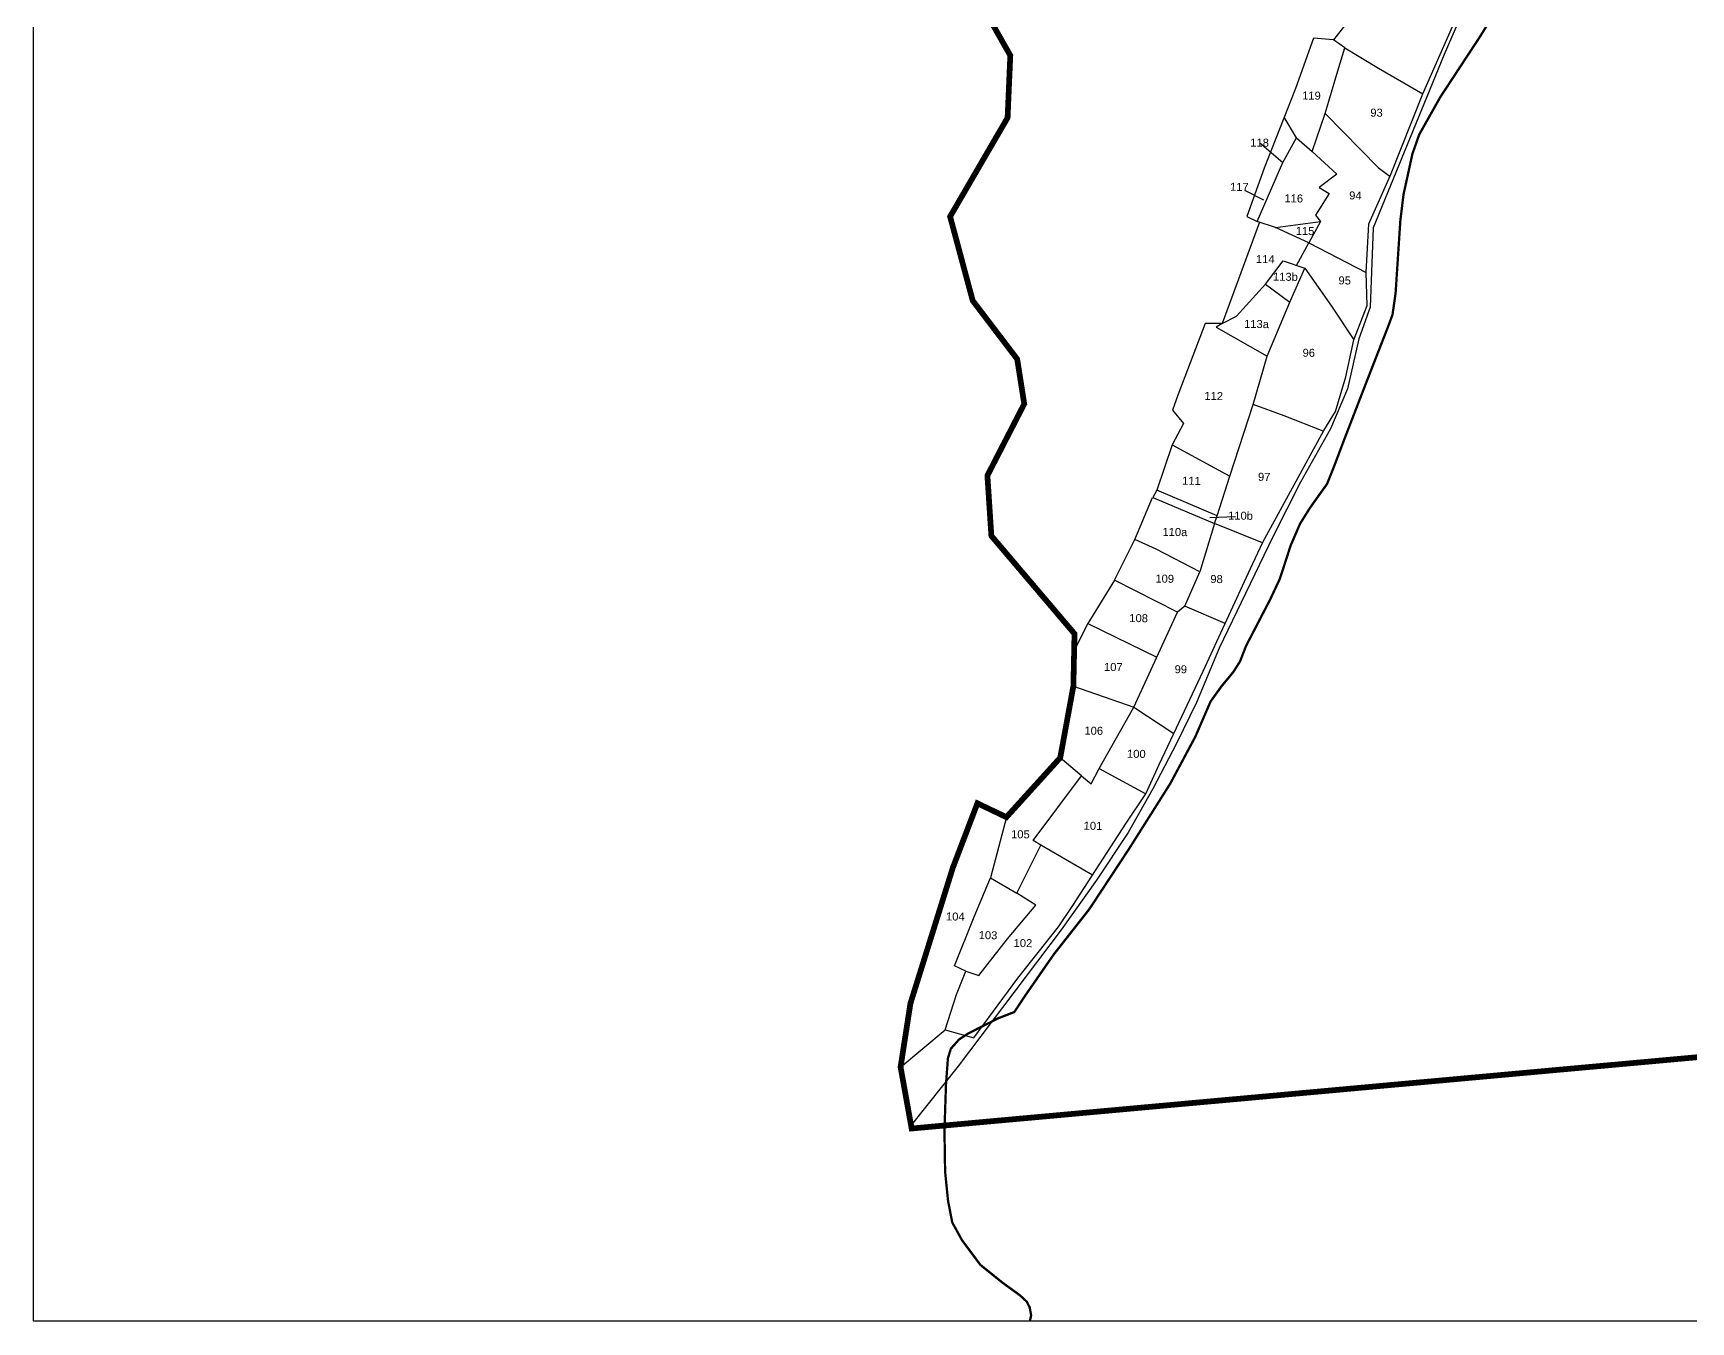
# Model space of a CAD drawing. Header units: millimetres. Extents: x 361522 to 370455, y 1839483 to 1850647.
# Drawn here: x 361522 to 364410, y 1839483 to 1841729 of the extents above; entities that cross this region are included whole.
import ezdxf
from ezdxf.enums import TextEntityAlignment as Align

# ---------------------------------------------------------------- set-up
doc = ezdxf.new("R2010")
doc.units = ezdxf.units.MM
for name, color, linetype in [('BND', 6, 'Continuous'), ('DIMENSION', 1, 'Continuous'), ('Plot', 7, 'Continuous'), ('ROADS', 50, 'Continuous')]:
    doc.layers.add(name, color=color, linetype=linetype)
doc.styles.get("Standard").update_dxf_attribs({"font": 'arial.ttf'})

msp = doc.modelspace()

# ---------------------------------------------------------------- linework, layer by layer
at = {"layer": 'BND', "lineweight": 30, "const_width": 10}
msp.add_lwpolyline([(364964.7, 1839993.9), (363052.3, 1839820.3), (363033, 1839927.4), (363050.2, 1840038.3), (363080.3, 1840134.6), (363124, 1840274.6), (363166.9, 1840387.1), (363217.4, 1840362.9), (363311.2, 1840466.5), (363334.1, 1840591.4), (363336.1, 1840682.5), (363191.2, 1840853.2), (363184.3, 1840958.3), (363248.5, 1841083.2), (363236.2, 1841161.3), (363158.7, 1841263.2), (363119.3, 1841409.7), (363180.8, 1841515.5), (363219.5, 1841582), (363224.2, 1841690.5), (363168.1, 1841789.4)], dxfattribs=at)
at = {"layer": 'Plot'}
msp.add_lwpolyline([(370454.4, 1850646.9), (361521.6, 1850646.9), (361521.6, 1839485.3), (370454.4, 1839485.3)], close=True, dxfattribs=at)
at = {"layer": 'Plot', "color": 0}
for points in [[(364125.1, 1842118.6), (364051.5, 1842035.8), (363991.1, 1841966.7), (363907.7, 1841872.5), (363864.4, 1841816.8), (363812.9, 1841750.5), (363787.4, 1841717.6), (363752.6, 1841720.7), (363720.9, 1841632.7), (363666.7, 1841494.1), (363636.3, 1841409.6), (363654.3, 1841400.9), (363699.2, 1841503.9), (363723.1, 1841547), (363701.5, 1841583.1)], [(363033, 1839927.4), (363033, 1839927.4), (363110.6, 1839992.2), (363160.8, 1839978.6), (363237.1, 1840082.6), (363308.4, 1840172), (363333.3, 1840208.9), (363426.2, 1840352.4), (363460.1, 1840403.8), (363483.7, 1840454.5), (363508.9, 1840508.6), (363560.4, 1840617.3), (363643, 1840796.2), (363664.4, 1840842.5), (363770.4, 1841037.1), (363790.6, 1841070.1), (363808.6, 1841130.5), (363822.8, 1841194.6), (363846, 1841254.5), (363844.4, 1841312.5), (363849, 1841396.9), (363886.8, 1841481.6), (363942.9, 1841623.9), (364018.5, 1841795.6)], [(364014.4, 1841771.1), (363980, 1841692.1), (363949.8, 1841618.2), (363920.8, 1841547.6), (363886.5, 1841463.9), (363856.3, 1841390.1), (363851.2, 1841251.8), (363831.2, 1841196.5), (363811.8, 1841109.3), (363782.2, 1841039.9), (363730, 1840946.7), (363682.5, 1840852.9), (363634.1, 1840752.7), (363588, 1840657.2), (363548.6, 1840562.8), (363514, 1840491.1), (363472.7, 1840412.3), (363429.4, 1840336.2), (363374.1, 1840253.4), (363313.1, 1840166.4), (363230.4, 1840057.2), (363133.1, 1839928.8), (363051.3, 1839826.2)], [(363750, 1841523.1), (363772.9, 1841589.1), (363794.9, 1841663.6), (363807, 1841704.1), (363787.4, 1841717.6)], [(363807, 1841704.1), (363865.8, 1841668.3), (363942.9, 1841623.9)], [(363772.9, 1841589.1), (363865, 1841495.2), (363885.9, 1841479.7)], [(363723.1, 1841547), (363750, 1841523.1), (363793.4, 1841483.4), (363762.1, 1841460.1), (363779.7, 1841449.8), (363756.1, 1841412.4), (363764.7, 1841401), (363744.3, 1841364.1), (363686.4, 1841390.9), (363654.3, 1841400.9)], [(363658.3, 1841399.7), (363593.4, 1841223.2), (363583.1, 1841217), (363671.9, 1841166.7), (363711.2, 1841260.7), (363737.1, 1841319.6), (363784.1, 1841253.5), (363822.8, 1841194.6)], [(363686.4, 1841390.9), (363764.7, 1841401)], [(363722.7, 1841324.6), (363744.3, 1841364.1), (363844.4, 1841312.5)], [(363669.1, 1841291.9), (363699.9, 1841332.6), (363737.1, 1841319.6)], [(363593.4, 1841223.2), (363618.5, 1841236.4), (363669.1, 1841291.9), (363711.2, 1841260.7)], [(363593.4, 1841223.2), (363563.5, 1841223.6), (363515.9, 1841098.2), (363507, 1841072.3), (363525.7, 1841048.9), (363506.3, 1841011.8), (363607, 1840957.2), (363647.1, 1841082), (363671.9, 1841166.7)], [(363769.6, 1841035.7), (363701.4, 1841062.2), (363647.1, 1841082)], [(363506.3, 1841011.8), (363479.4, 1840932.6), (363472.4, 1840920), (363580.1, 1840874.5), (363584.4, 1840887.9), (363479.4, 1840932.6)], [(363584.4, 1840887.9), (363607, 1840957.2)], [(363663.6, 1840840.8), (363580.1, 1840874.5), (363554.5, 1840790.8), (363478.3, 1840829.8), (363441.1, 1840846.6), (363472.1, 1840920.1)], [(363405.9, 1840776.2), (363441.1, 1840846.6)], [(363528.4, 1840730.9), (363554.5, 1840790.8)], [(363334.1, 1840591.4), (363439.7, 1840554.9), (363515.5, 1840720.5), (363405.9, 1840776.2), (363359.2, 1840700.5), (363335.4, 1840653.3)], [(363598.8, 1840700.4), (363528.4, 1840730.9), (363515.5, 1840720.5)], [(363359.2, 1840700.5), (363479.4, 1840641.8)], [(363378.9, 1840447.6), (363439.7, 1840554.9), (363508.9, 1840508.6)], [(363348.3, 1840434.9), (363310.8, 1840466.1)], [(363110.6, 1839992.2), (363130.7, 1840053.7), (363146.8, 1840094.5), (363169.1, 1840087.2), (363219.4, 1840150.9), (363268.5, 1840209.6), (363235.4, 1840230.2), (363277.3, 1840313.9), (363264.2, 1840322), (363348.3, 1840434.9), (363365, 1840421), (363378.9, 1840447.6), (363460.1, 1840403.8)], [(363217.4, 1840362.9), (363189.6, 1840257.1), (363235.4, 1840230.2)], [(363367.7, 1840262), (363277.3, 1840313.9)], [(363146.8, 1840094.5), (363126.7, 1840104.1), (363161.3, 1840189.3), (363189.6, 1840257.1)]]:
    msp.add_lwpolyline(points, dxfattribs=at)
at = {"layer": 'Plot', "color": 2}
for points in [[(363658.6, 1841538.6), (363699.2, 1841503.9)], [(363632.5, 1841456), (363665.5, 1841438.6)], [(363571.7, 1840885.5), (363616.8, 1840886.9)]]:
    msp.add_lwpolyline(points, dxfattribs=at)
at = {"layer": 'ROADS', "color": 40, "const_width": 4}
msp.add_lwpolyline([(363258.4, 1839485.3), (363260.5, 1839494.4), (363258.1, 1839508.3), (363252.7, 1839518.6), (363240.7, 1839529.8), (363210.3, 1839551.8), (363172.1, 1839582.6), (363140.2, 1839625.4), (363123, 1839656.7), (363115.6, 1839695.1), (363110.6, 1839745.1), (363109.5, 1839816.8), (363112.1, 1839896.5), (363115.5, 1839942.8), (363120.7, 1839959.5), (363135.1, 1839975.7), (363150.7, 1839985.8), (363202.2, 1840012), (363231.2, 1840023.3), (363250.8, 1840052.8), (363299.9, 1840123.7), (363361.8, 1840202.5), (363430.3, 1840306.5), (363503, 1840421.6), (363546.7, 1840503.4), (363573.1, 1840564.4), (363592, 1840590.8), (363612.7, 1840615.8), (363624.5, 1840634.4), (363634.9, 1840661.2), (363677.2, 1840742.8), (363693.8, 1840778.2), (363712.7, 1840836.4), (363729.1, 1840874.4), (363746.8, 1840902.7), (363776.1, 1840943.7), (363789.3, 1840976.8), (363805.8, 1841020.5), (363844.6, 1841120.9), (363881.9, 1841216.5), (363890.1, 1841238.5), (363895.5, 1841275.8), (363903.8, 1841402.7), (363909.3, 1841448), (363924.8, 1841518.8), (363936.7, 1841552.7), (363973.5, 1841618.1), (364043.5, 1841724.7), (364118.3, 1841846.5)], dxfattribs=at)

# ---------------------------------------------------------------- texts
at = {"layer": 'DIMENSION', "color": 0}
for s, p in [('119', (363748.9, 1841620.6)), ('93', (363862.3, 1841590.8)), ('118', (363658.6, 1841538.6)), ('117', (363623.3, 1841461.5)), ('116', (363718.1, 1841441.4)), ('94', (363825.5, 1841446.5)), ('115', (363737.8, 1841384.6)), ('114', (363668.5, 1841335.6)), ('113b', (363703.6, 1841304.8)), ('95', (363806.9, 1841298.4)), ('113a', (363653.2, 1841222.5)), ('96', (363744.3, 1841172.3)), ('112', (363578.6, 1841097)), ('111', (363539.9, 1840949.2)), ('97', (363666.6, 1840956.1)), ('110b', (363625.3, 1840888.4)), ('110a', (363511, 1840860)), ('109', (363493.3, 1840778.6)), ('98', (363583.6, 1840777.9)), ('108', (363447.8, 1840709.8)), ('107', (363403.7, 1840624.6)), ('99', (363521.3, 1840620.7)), ('106', (363369.6, 1840513.6)), ('100', (363443.8, 1840473.3)), ('101', (363368.3, 1840347.9)), ('105', (363241.8, 1840333.1)), ('104', (363128.4, 1840189.7)), ('103', (363185.4, 1840157.2)), ('102', (363246.2, 1840143.5))]:
    msp.add_text(s, height=13.94, rotation=359.2329, dxfattribs=at).set_placement(p, align=Align.MIDDLE_CENTER)

doc.saveas('drawing.dxf')
